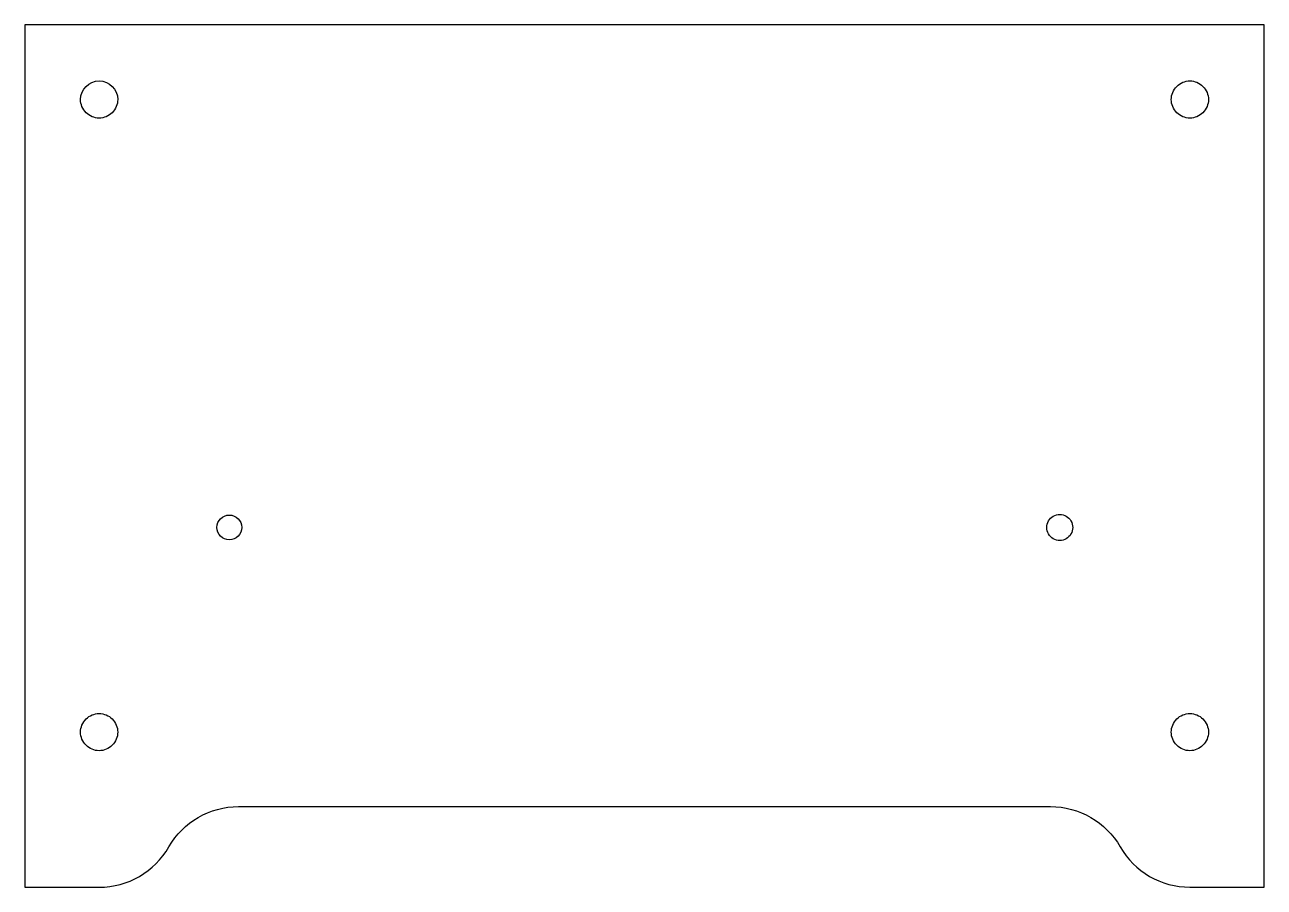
# Model space of a CAD drawing. Extents: x 36.6 to 136.6, y 195 to 264.6.
import ezdxf

# ---------------------------------------------------------------- set-up
doc = ezdxf.new("R2010")
doc.units = 0
doc.layers.add('Layer_1', color=7, linetype='CONTINUOUS')

msp = doc.modelspace()

# ---------------------------------------------------------------- linework, layer by layer
at = {"layer": 'Layer_1', "color": 1}
for points in [[(130.55786, 195.05334), (136.55645, 195.05034), (136.55645, 264.570216), (36.556647, 264.570216), (36.556647, 195.05042)], [(53.806295, 201.54926), (119.30591, 201.549641)], [(36.556647, 195.05042), (42.556381, 195.04942)]]:
    msp.add_lwpolyline(points, dxfattribs=at)
for points in [[(44.056642, 258.5481)], [(132.05664, 258.5481)], [(54.056741, 224.048325)], [(121.10686, 224.048325)], [(44.056642, 207.548256)], [(132.05664, 207.548256)]]:
    msp.add_lwpolyline(points, close=True, dxfattribs=at)
for points in [[(41.056646, 258.5481), (41.056647, 259.376526), (41.728218, 260.048097), (42.556644, 260.048097)], [(42.556644, 260.048097), (43.38507, 260.048097), (44.056641, 259.376526), (44.056642, 258.5481)], [(129.49598, 259.608759), (129.777285, 259.890063), (130.158816, 260.048098), (130.55664, 260.048097)], [(130.55664, 260.048097), (130.954464, 260.048098), (131.335995, 259.890063), (131.6173, 259.608759)], [(129.05664, 258.5481), (129.05664, 258.945924), (129.214676, 259.327455), (129.49598, 259.608759)], [(131.6173, 259.608759), (131.898604, 259.327455), (132.05664, 258.945924), (132.05664, 258.5481)], [(41.495985, 257.487441), (41.214681, 257.768745), (41.056646, 258.150276), (41.056646, 258.5481)], [(44.056642, 258.5481), (44.056642, 258.150276), (43.898607, 257.768745), (43.617303, 257.487441)], [(129.49598, 257.487441), (129.214675, 257.768745), (129.05664, 258.150275), (129.05664, 258.5481)], [(132.05664, 258.5481), (132.05664, 258.150275), (131.898605, 257.768745), (131.6173, 257.487441)], [(42.556644, 257.048102), (42.15882, 257.048102), (41.777289, 257.206137), (41.495985, 257.487441)], [(43.617303, 257.487441), (43.335999, 257.206137), (42.954468, 257.048102), (42.556644, 257.048102)], [(130.55664, 257.048102), (130.158815, 257.048101), (129.777285, 257.206136), (129.49598, 257.487441)], [(131.6173, 257.487441), (131.335995, 257.206136), (130.954465, 257.048101), (130.55664, 257.048102)], [(52.05674, 224.048325), (52.05674, 224.60061), (52.504455, 225.048325), (53.05674, 225.048325)], [(53.05674, 225.048325), (53.609025, 225.048325), (54.05674, 224.60061), (54.056741, 224.048325)], [(119.53186, 224.957652), (119.856731, 225.145217), (120.256989, 225.145217), (120.58186, 224.957652)], [(53.05674, 223.048325), (52.504455, 223.048325), (52.05674, 223.49604), (52.05674, 224.048325)], [(54.056741, 224.048325), (54.05674, 223.49604), (53.609025, 223.048325), (53.05674, 223.048325)], [(119.00686, 224.048325), (119.00686, 224.423454), (119.206989, 224.770088), (119.53186, 224.957652)], [(119.53186, 223.138998), (119.206989, 223.326562), (119.00686, 223.673196), (119.00686, 224.048325)], [(120.58186, 224.957652), (120.906731, 224.770088), (121.10686, 224.423454), (121.10686, 224.048325)], [(121.10686, 224.048325), (121.10686, 223.673196), (120.906731, 223.326562), (120.58186, 223.138998)], [(120.58186, 223.138998), (120.256989, 222.951433), (119.856731, 222.951433), (119.53186, 223.138998)], [(41.495985, 208.608915), (41.777289, 208.890219), (42.15882, 209.048254), (42.556644, 209.048254)], [(42.556644, 209.048254), (42.954468, 209.048254), (43.335999, 208.890219), (43.617303, 208.608915)], [(129.49598, 208.608915), (129.777285, 208.89022), (130.158815, 209.048255), (130.55664, 209.048254)], [(130.55664, 209.048254), (130.954465, 209.048255), (131.335995, 208.89022), (131.6173, 208.608915)], [(41.056646, 207.548256), (41.056646, 207.94608), (41.214681, 208.327611), (41.495985, 208.608915)], [(43.617303, 208.608915), (43.898607, 208.327611), (44.056642, 207.94608), (44.056642, 207.548256)], [(129.05664, 207.548256), (129.05664, 207.946081), (129.214675, 208.327611), (129.49598, 208.608915)], [(131.6173, 208.608915), (131.898605, 208.327611), (132.05664, 207.946081), (132.05664, 207.548256)], [(41.495985, 206.487597), (41.214681, 206.768901), (41.056646, 207.150432), (41.056646, 207.548256)], [(44.056642, 207.548256), (44.056642, 207.150432), (43.898607, 206.768901), (43.617303, 206.487597)], [(129.49598, 206.487597), (129.214675, 206.768901), (129.05664, 207.150431), (129.05664, 207.548256)], [(132.05664, 207.548256), (132.05664, 207.150431), (131.898605, 206.768901), (131.6173, 206.487597)], [(42.556644, 206.048258), (42.15882, 206.048258), (41.777289, 206.206293), (41.495985, 206.487597)], [(43.617303, 206.487597), (43.335999, 206.206293), (42.954468, 206.048258), (42.556644, 206.048258)], [(130.55664, 206.048258), (130.158815, 206.048257), (129.777285, 206.206292), (129.49598, 206.487597)], [(131.6173, 206.487597), (131.335995, 206.206292), (130.954465, 206.048257), (130.55664, 206.048258)], [(48.181846, 198.298389), (49.338785, 200.309387), (51.484598, 201.54825), (53.806295, 201.54926)], [(119.30591, 201.549641), (121.62956, 201.548891), (123.77558, 200.309731), (124.93671, 198.298314)], [(42.556381, 195.04942), (44.878983, 195.04842), (47.024926, 196.28721), (48.181846, 198.298389)], [(124.93671, 198.298314), (126.09782, 196.29049), (128.2419, 195.05462), (130.55786, 195.05334)]]:
    msp.add_open_spline(points, degree=3, dxfattribs=at)

doc.saveas('drawing.dxf')
